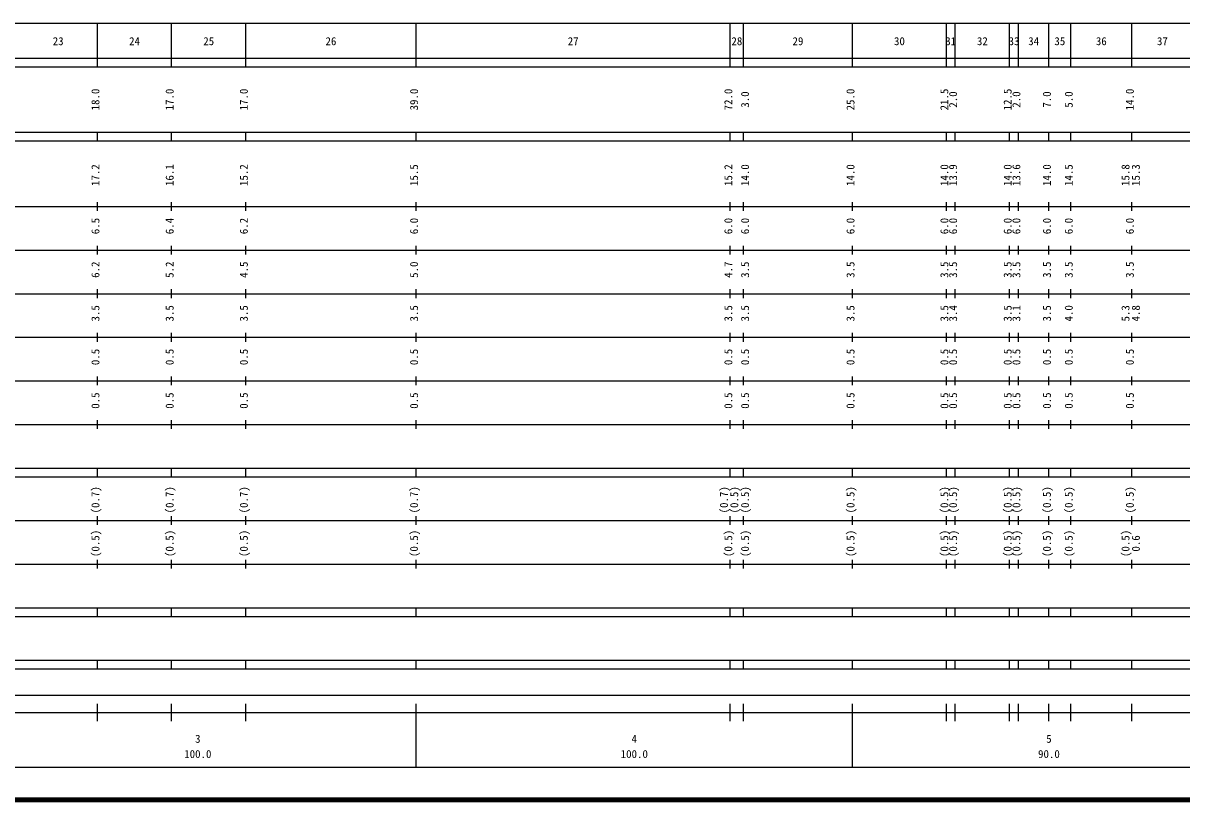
# Model space of a CAD drawing. Units: millimetres on the paper, enlarged 1000 times. Extents: x 40000 to 680000, y 20000 to 380000.
# Drawn here: x 277984 to 543448, y 20000 to 198000 of the extents above; entities that cross this region are included whole.
import ezdxf
from ezdxf.enums import TextEntityAlignment as Align

# ---------------------------------------------------------------- set-up
doc = ezdxf.new("R2010")
doc.units = ezdxf.units.MM
doc.header["$LTSCALE"] = 1000
doc.layers.add('M-TTL', color=2, linetype='Continuous', lineweight=140)
doc.layers.add('M-TTL-BAND', color=7, linetype='Continuous', lineweight=25)
doc.styles.add('ＭＳ ゴシック', font='')
doc.styles.get('ＭＳ ゴシック').set_extended_font_data('MS Gothic')

msp = doc.modelspace()

# ---------------------------------------------------------------- linework, layer by layer
at = {"layer": 'M-TTL'}
msp.add_line((40000, 20000), (680000, 20000), dxfattribs=at)
at = {"layer": 'M-TTL-BAND'}
for p, q in [((68000, 198000), (579000, 198000)), ((295000, 188000), (295000, 198000)), ((312000, 188000), (312000, 198000)), ((329000, 188000), (329000, 198000)), ((368000, 188000), (368000, 198000)), ((440000, 188000), (440000, 198000)), ((443000, 188000), (443000, 198000)), ((468000, 188000), (468000, 198000)), ((489500, 188000), (489500, 198000)), ((491500, 188000), (491500, 198000)), ((504000, 188000), (504000, 198000)), ((506000, 188000), (506000, 198000)), ((513000, 188000), (513000, 198000)), ((518000, 188000), (518000, 198000)), ((532000, 188000), (532000, 198000)), ((40000, 190000), (579000, 190000)), ((40000, 188000), (579000, 188000)), ((40000, 173000), (579000, 173000)), ((295000, 171000), (295000, 173000)), ((312000, 171000), (312000, 173000)), ((329000, 171000), (329000, 173000)), ((368000, 171000), (368000, 173000)), ((440000, 171000), (440000, 173000)), ((443000, 171000), (443000, 173000)), ((468000, 171000), (468000, 173000)), ((489500, 171000), (489500, 173000)), ((491500, 171000), (491500, 173000)), ((504000, 171000), (504000, 173000)), ((506000, 171000), (506000, 173000)), ((513000, 171000), (513000, 173000)), ((518000, 171000), (518000, 173000)), ((532000, 171000), (532000, 173000)), ((40000, 171000), (579000, 171000)), ((295000, 155000), (295000, 157000)), ((312000, 155000), (312000, 157000)), ((329000, 155000), (329000, 157000)), ((368000, 155000), (368000, 157000)), ((440000, 155000), (440000, 157000)), ((443000, 155000), (443000, 157000)), ((468000, 155000), (468000, 157000)), ((489500, 155000), (489500, 157000)), ((491500, 155000), (491500, 157000)), ((504000, 155000), (504000, 157000)), ((506000, 155000), (506000, 157000)), ((513000, 155000), (513000, 157000)), ((518000, 155000), (518000, 157000)), ((532000, 155000), (532000, 157000)), ((40000, 156000), (579000, 156000)), ((295000, 145000), (295000, 147000)), ((312000, 145000), (312000, 147000)), ((329000, 145000), (329000, 147000)), ((368000, 145000), (368000, 147000)), ((440000, 145000), (440000, 147000)), ((443000, 145000), (443000, 147000)), ((468000, 145000), (468000, 147000)), ((489500, 145000), (489500, 147000)), ((491500, 145000), (491500, 147000)), ((504000, 145000), (504000, 147000)), ((506000, 145000), (506000, 147000)), ((513000, 145000), (513000, 147000)), ((518000, 145000), (518000, 147000)), ((532000, 145000), (532000, 147000)), ((46000, 146000), (579000, 146000)), ((52000, 136000), (579000, 136000)), ((295000, 135000), (295000, 137000)), ((312000, 135000), (312000, 137000)), ((329000, 135000), (329000, 137000)), ((368000, 135000), (368000, 137000)), ((440000, 135000), (440000, 137000)), ((443000, 135000), (443000, 137000)), ((468000, 135000), (468000, 137000)), ((489500, 135000), (489500, 137000)), ((491500, 135000), (491500, 137000)), ((504000, 135000), (504000, 137000)), ((506000, 135000), (506000, 137000)), ((513000, 135000), (513000, 137000)), ((518000, 135000), (518000, 137000)), ((532000, 135000), (532000, 137000)), ((46000, 126000), (579000, 126000)), ((295000, 125000), (295000, 127000)), ((312000, 125000), (312000, 127000)), ((329000, 125000), (329000, 127000)), ((368000, 125000), (368000, 127000)), ((440000, 125000), (440000, 127000)), ((443000, 125000), (443000, 127000)), ((468000, 125000), (468000, 127000)), ((489500, 125000), (489500, 127000)), ((491500, 125000), (491500, 127000)), ((504000, 125000), (504000, 127000)), ((506000, 125000), (506000, 127000)), ((513000, 125000), (513000, 127000)), ((518000, 125000), (518000, 127000)), ((532000, 125000), (532000, 127000)), ((295000, 115000), (295000, 117000)), ((312000, 115000), (312000, 117000)), ((329000, 115000), (329000, 117000)), ((368000, 115000), (368000, 117000)), ((440000, 115000), (440000, 117000)), ((443000, 115000), (443000, 117000)), ((468000, 115000), (468000, 117000)), ((489500, 115000), (489500, 117000)), ((491500, 115000), (491500, 117000)), ((504000, 115000), (504000, 117000)), ((506000, 115000), (506000, 117000)), ((513000, 115000), (513000, 117000)), ((518000, 115000), (518000, 117000)), ((532000, 115000), (532000, 117000)), ((52000, 116000), (579000, 116000)), ((295000, 105000), (295000, 107000)), ((312000, 105000), (312000, 107000)), ((329000, 105000), (329000, 107000)), ((368000, 105000), (368000, 107000)), ((440000, 105000), (440000, 107000)), ((443000, 105000), (443000, 107000)), ((468000, 105000), (468000, 107000)), ((489500, 105000), (489500, 107000)), ((491500, 105000), (491500, 107000)), ((504000, 105000), (504000, 107000)), ((506000, 105000), (506000, 107000)), ((513000, 105000), (513000, 107000)), ((518000, 105000), (518000, 107000)), ((532000, 105000), (532000, 107000)), ((46000, 106000), (579000, 106000)), ((40000, 96000), (579000, 96000)), ((295000, 94000), (295000, 96000)), ((312000, 94000), (312000, 96000)), ((329000, 94000), (329000, 96000)), ((368000, 94000), (368000, 96000)), ((440000, 94000), (440000, 96000)), ((443000, 94000), (443000, 96000)), ((468000, 94000), (468000, 96000)), ((489500, 94000), (489500, 96000)), ((491500, 94000), (491500, 96000)), ((504000, 94000), (504000, 96000)), ((506000, 94000), (506000, 96000)), ((513000, 94000), (513000, 96000)), ((518000, 94000), (518000, 96000)), ((532000, 94000), (532000, 96000)), ((40000, 94000), (579000, 94000)), ((295000, 83000), (295000, 85000)), ((312000, 83000), (312000, 85000)), ((329000, 83000), (329000, 85000)), ((368000, 83000), (368000, 85000)), ((440000, 83000), (440000, 85000)), ((443000, 83000), (443000, 85000)), ((468000, 83000), (468000, 85000)), ((489500, 83000), (489500, 85000)), ((491500, 83000), (491500, 85000)), ((504000, 83000), (504000, 85000)), ((506000, 83000), (506000, 85000)), ((513000, 83000), (513000, 85000)), ((518000, 83000), (518000, 85000)), ((532000, 83000), (532000, 85000)), ((49000, 84000), (579000, 84000)), ((295000, 73000), (295000, 75000)), ((312000, 73000), (312000, 75000)), ((329000, 73000), (329000, 75000)), ((368000, 73000), (368000, 75000)), ((440000, 73000), (440000, 75000)), ((443000, 73000), (443000, 75000)), ((468000, 73000), (468000, 75000)), ((489500, 73000), (489500, 75000)), ((491500, 73000), (491500, 75000)), ((504000, 73000), (504000, 75000)), ((506000, 73000), (506000, 75000)), ((513000, 73000), (513000, 75000)), ((518000, 73000), (518000, 75000)), ((532000, 73000), (532000, 75000)), ((40000, 74000), (579000, 74000)), ((40000, 64000), (579000, 64000)), ((295000, 62000), (295000, 64000)), ((312000, 62000), (312000, 64000)), ((329000, 62000), (329000, 64000)), ((368000, 62000), (368000, 64000)), ((440000, 62000), (440000, 64000)), ((443000, 62000), (443000, 64000)), ((468000, 62000), (468000, 64000)), ((489500, 62000), (489500, 64000)), ((491500, 62000), (491500, 64000)), ((504000, 62000), (504000, 64000)), ((506000, 62000), (506000, 64000)), ((513000, 62000), (513000, 64000)), ((518000, 62000), (518000, 64000)), ((532000, 62000), (532000, 64000)), ((40000, 62000), (579000, 62000)), ((40000, 52000), (579000, 52000)), ((295000, 50000), (295000, 52000)), ((312000, 50000), (312000, 52000)), ((329000, 50000), (329000, 52000)), ((368000, 50000), (368000, 52000)), ((440000, 50000), (440000, 52000)), ((443000, 50000), (443000, 52000)), ((468000, 50000), (468000, 52000)), ((489500, 50000), (489500, 52000)), ((491500, 50000), (491500, 52000)), ((504000, 50000), (504000, 52000)), ((506000, 50000), (506000, 52000)), ((513000, 50000), (513000, 52000)), ((518000, 50000), (518000, 52000)), ((532000, 50000), (532000, 52000)), ((40000, 50000), (579000, 50000)), ((71000, 44000), (555000, 44000)), ((40000, 40000), (579000, 40000)), ((295000, 38000), (295000, 42000)), ((312000, 38000), (312000, 42000)), ((329000, 38000), (329000, 42000)), ((368000, 27500), (368000, 42000)), ((440000, 38000), (440000, 42000)), ((443000, 38000), (443000, 42000)), ((468000, 27500), (468000, 42000)), ((489500, 38000), (489500, 42000)), ((491500, 38000), (491500, 42000)), ((504000, 38000), (504000, 42000)), ((506000, 38000), (506000, 42000)), ((513000, 38000), (513000, 42000)), ((518000, 38000), (518000, 42000)), ((532000, 38000), (532000, 42000)), ((68000, 27500), (579000, 27500))]:
    msp.add_line(p, q, dxfattribs=at)

# ---------------------------------------------------------------- texts
at = {"layer": 'M-TTL-BAND', "style": 'ＭＳ ゴシック'}
for s, p in [('23', (286000, 192405)), ('24', (303500, 192405)), ('25', (320500, 192405)), ('26', (348500, 192405)), ('27', (404000, 192405)), ('28', (441500, 192405)), ('29', (455500, 192405)), ('30', (478750, 192405)), ('31', (490500, 192405)), ('32', (497750, 192405)), ('33', (505000, 192405)), ('34', (509500, 192405)), ('35', (515500, 192405)), ('36', (525000, 192405)), ('37', (539000, 192405)), ('3', (318000, 32523)), ('4', (418000, 32523)), ('5', (513000, 32523)), ('100.0', (318000, 29033)), ('100.0', (418000, 29033)), ('90.0', (513000, 29033))]:
    msp.add_text(s, height=1833, dxfattribs=at).set_placement(p, align=Align.BOTTOM_CENTER)
for s, p in [('18.0', (296000, 180500)), ('17.0', (313000, 180500)), ('17.0', (330000, 180500)), ('39.0', (369000, 180500)), ('72.0', (441000, 180500)), ('3.0', (444841, 180500)), ('25.0', (469000, 180500)), ('21.5', (490500, 180500)), ('2.0', (492500, 180500)), ('12.5', (505000, 180500)), ('2.0', (507000, 180500)), ('7.0', (514000, 180500)), ('5.0', (519000, 180500)), ('14.0', (533000, 180500)), ('17.2', (296000, 163174)), ('16.1', (313000, 163174)), ('15.2', (330000, 163174)), ('15.5', (369000, 163174)), ('15.2', (441000, 163174)), ('14.0', (444841, 163174)), ('14.0', (469000, 163174)), ('14.0', (490500, 163174)), ('13.9', (492500, 163174)), ('14.0', (505000, 163174)), ('13.6', (507000, 163174)), ('14.0', (514000, 163174)), ('14.5', (519000, 163174)), ('15.8', (532000, 163174)), ('15.3', (534370, 163174)), ('6.5', (296000, 151500)), ('6.4', (313000, 151500)), ('6.2', (330000, 151500)), ('6.0', (369000, 151500)), ('6.0', (441000, 151500)), ('6.0', (444841, 151500)), ('6.0', (469000, 151500)), ('6.0', (490500, 151500)), ('6.0', (492500, 151500)), ('6.0', (505000, 151500)), ('6.0', (507000, 151500)), ('6.0', (514000, 151500)), ('6.0', (519000, 151500)), ('6.0', (533000, 151500)), ('6.2', (296000, 141500)), ('5.2', (313000, 141500)), ('4.5', (330000, 141500)), ('5.0', (369000, 141500)), ('4.7', (441000, 141500)), ('3.5', (444841, 141500)), ('3.5', (469000, 141500)), ('3.5', (490500, 141500)), ('3.5', (492500, 141500)), ('3.5', (505000, 141500)), ('3.5', (507000, 141500)), ('3.5', (514000, 141500)), ('3.5', (519000, 141500)), ('3.5', (533000, 141500)), ('3.5', (296000, 131500)), ('3.5', (313000, 131500)), ('3.5', (330000, 131500)), ('3.5', (369000, 131500)), ('3.5', (441000, 131500)), ('3.5', (444841, 131500)), ('3.5', (469000, 131500)), ('3.5', (490500, 131500)), ('3.4', (492500, 131500)), ('3.5', (505000, 131500)), ('3.1', (507000, 131500)), ('3.5', (514000, 131500)), ('4.0', (519000, 131500)), ('5.3', (532000, 131500)), ('4.8', (534370, 131500)), ('0.5', (296000, 121500)), ('0.5', (313000, 121500)), ('0.5', (330000, 121500)), ('0.5', (369000, 121500)), ('0.5', (441000, 121500)), ('0.5', (444841, 121500)), ('0.5', (469000, 121500)), ('0.5', (490500, 121500)), ('0.5', (492500, 121500)), ('0.5', (505000, 121500)), ('0.5', (507000, 121500)), ('0.5', (514000, 121500)), ('0.5', (519000, 121500)), ('0.5', (533000, 121500)), ('0.5', (296000, 111500)), ('0.5', (313000, 111500)), ('0.5', (330000, 111500)), ('0.5', (369000, 111500)), ('0.5', (441000, 111500)), ('0.5', (444841, 111500)), ('0.5', (469000, 111500)), ('0.5', (490500, 111500)), ('0.5', (492500, 111500)), ('0.5', (505000, 111500)), ('0.5', (507000, 111500)), ('0.5', (514000, 111500)), ('0.5', (519000, 111500)), ('0.5', (533000, 111500)), ('(0.7)', (296000, 88764)), ('(0.7)', (313000, 88764)), ('(0.7)', (330000, 88764)), ('(0.7)', (369000, 88764)), ('(0.7)', (440000, 88764)), ('(0.5)', (442370, 88764)), ('(0.5)', (444841, 88764)), ('(0.5)', (469000, 88764)), ('(0.5)', (490500, 88764)), ('(0.5)', (492500, 88764)), ('(0.5)', (505000, 88764)), ('(0.5)', (507000, 88764)), ('(0.5)', (514000, 88764)), ('(0.5)', (519000, 88764)), ('(0.5)', (533000, 88764)), ('(0.5)', (296000, 78764)), ('(0.5)', (313000, 78764)), ('(0.5)', (330000, 78764)), ('(0.5)', (369000, 78764)), ('(0.5)', (441000, 78764)), ('(0.5)', (444841, 78764)), ('(0.5)', (469000, 78764)), ('(0.5)', (490500, 78764)), ('(0.5)', (492500, 78764)), ('(0.5)', (505000, 78764)), ('(0.5)', (507000, 78764)), ('(0.5)', (514000, 78764)), ('(0.5)', (519000, 78764)), ('(0.5)', (532000, 78764)), ('0.6', (534370, 78764))]:
    msp.add_text(s, height=1833, rotation=90, dxfattribs=at).set_placement(p, align=Align.BOTTOM_CENTER)

doc.saveas('drawing.dxf')
